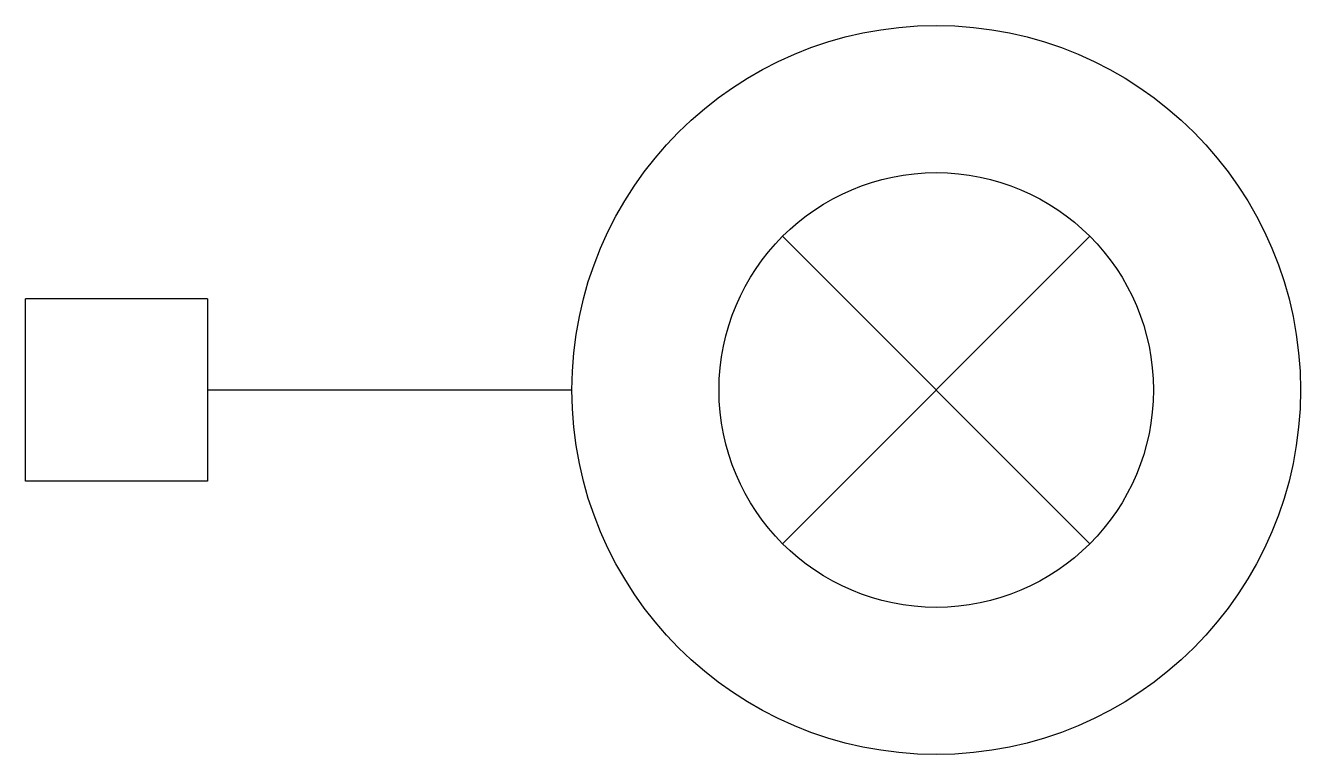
# Model space of a CAD drawing. Header units: millimetres. Extents: x -2969.371 to -2969.021, y 3736.801 to 3737.001.
import ezdxf

# ---------------------------------------------------------------- set-up
doc = ezdxf.new("R2010")
doc.units = ezdxf.units.MM
doc.header["$LTSCALE"] = 10
doc.layers.add('ELE_LUMINÁRIAS', color=4, linetype='Continuous')

msp = doc.modelspace()

# ---------------------------------------------------------------- linework, layer by layer
at = {"layer": 'ELE_LUMINÁRIAS', "color": 1}
for p, q in [((-2969.07906, 3736.94274), (-2969.16339, 3736.85841)), ((-2969.16339, 3736.94274), (-2969.07906, 3736.85841))]:
    msp.add_line(p, q, dxfattribs=at)
at = {"layer": 'ELE_LUMINÁRIAS', "color": 3}
for p, q in [((-2969.37122, 3736.87558), (-2969.37122, 3736.92558)), ((-2969.32122, 3736.92558), (-2969.37122, 3736.92558)), ((-2969.32122, 3736.92558), (-2969.32122, 3736.87558)), ((-2969.32122, 3736.87558), (-2969.37122, 3736.87558))]:
    msp.add_line(p, q, dxfattribs=at)
at = {"layer": 'ELE_LUMINÁRIAS', "color": 5}
msp.add_line((-2969.32122, 3736.90058), (-2969.22122, 3736.90058), dxfattribs=at)
at = {"layer": 'ELE_LUMINÁRIAS', "color": 2}
msp.add_circle((-2969.12122, 3736.90058), 0.1, dxfattribs=at)
at = {"layer": 'ELE_LUMINÁRIAS', "color": 3}
msp.add_circle((-2969.12122, 3736.90058), 0.05963, dxfattribs=at)

doc.saveas('drawing.dxf')
